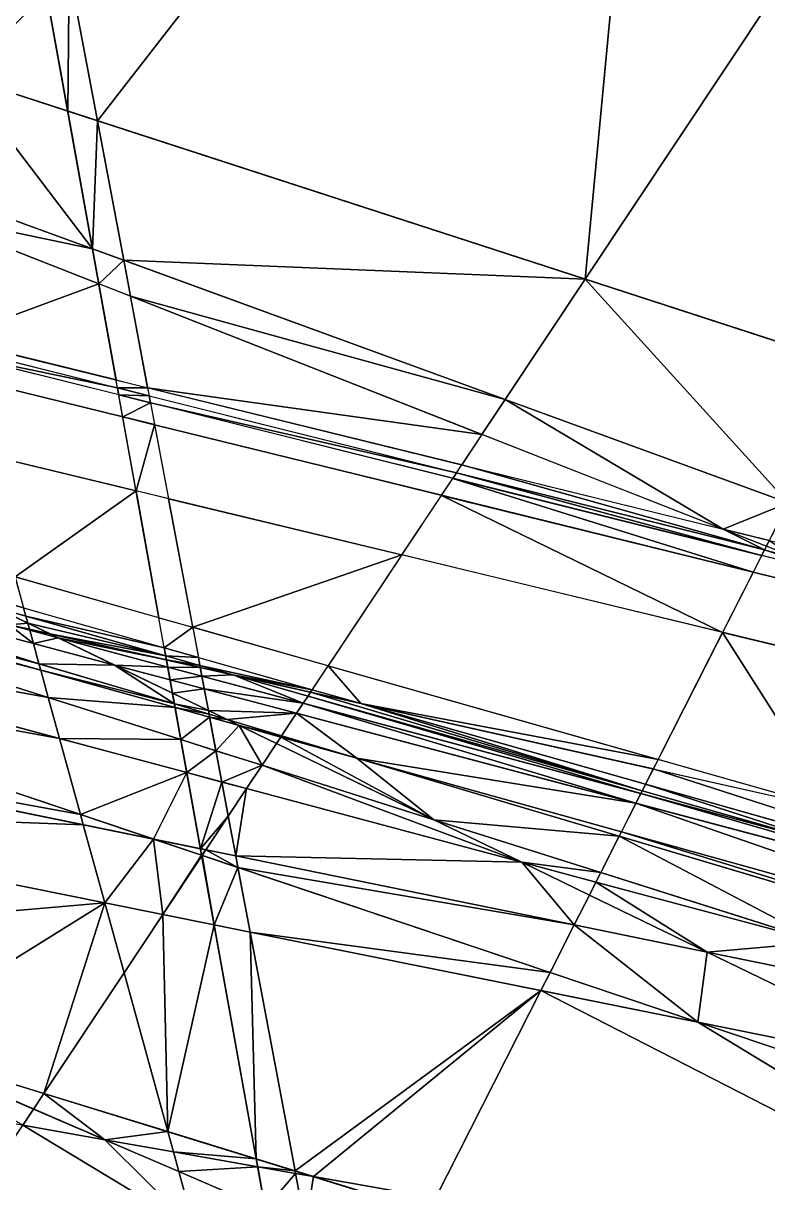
# Model space of a CAD drawing. Header units: metres. Extents: x -225 to 770, y -544 to 564.
# Drawn here: x 217.3 to 259.4, y 294 to 359.7 of the extents above; entities that cross this region are included whole.
import ezdxf

# ---------------------------------------------------------------- set-up
doc = ezdxf.new("R2010")
doc.units = ezdxf.units.M

msp = doc.modelspace()

# ---------------------------------------------------------------- linework, layer by layer
for p, q in [((372.69696, -495.5942, -757.22614), (185.59381, 545.01654, -1118.0442)), ((185.59381, 545.01654, -1118.0442), (388.77362, -535.27014, -747.6679)), ((324.84503, 459.20618, -1146.4285), (-43.431335, -267.1413, -660.34216)), ((-35.793427, -83.73827, -743.004), (324.84503, 459.20618, -1146.4285)), ((32.129852, 419.3811, -991.81995), (760.3008, 133.12076, -1210.292)), ((30.675568, 416.25635, -989.7898), (730.02356, 77.34354, -1172.0273)), ((731.95435, 188.18149, -1220.7225), (38.14865, 413.7586, -992.2217)), ((38.14865, 413.7586, -992.2217), (765.15857, 148.19702, -1219.0732)), ((757.08057, 205.05893, -1239.7969), (18.314148, 389.6963, -972.5342)), ((18.314148, 389.6963, -972.5342), (754.4347, 208.65134, -1240.1035)), ((28.200867, 387.7458, -976.3353), (757.08057, 205.05893, -1239.7969)), ((761.18066, 204.59119, -1241.5203), (29.160217, 385.1684, -975.6745)), ((29.160217, 385.1684, -975.6745), (755.39404, 206.07397, -1239.4426)), ((758.76697, 204.04391, -1240.151), (15.405579, 383.44684, -968.47406)), ((15.405579, 383.44684, -968.47406), (732.4187, 179.90198, -1217.3708)), ((760.3008, 133.12076, -1210.292), (21.19217, 381.9641, -970.55176)), ((21.19217, 381.9641, -970.55176), (730.46954, 171.07516, -1212.6499)), ((765.15857, 148.19702, -1219.0732), (27.705933, 382.0437, -973.6444)), ((27.705933, 382.0437, -973.6444), (738.9325, 179.98157, -1220.4635)), ((730.02356, 77.34354, -1172.0273), (26.97879, 380.48132, -972.6294)), ((26.97879, 380.48132, -972.6294), (736.51886, 179.43427, -1219.0942)), ((732.4187, 179.90198, -1217.3708), (21.424377, 377.82434, -968.87585)), ((21.424377, 377.82434, -968.87585), (733.64087, 187.16644, -1221.0768)), ((19.010742, 377.27704, -967.5066), (731.95435, 188.18149, -1220.7225)), ((738.9325, 179.98157, -1220.4635), (86.268555, 354.79694, -989.39343)), ((86.268555, 354.79694, -989.39343), (758.76697, 204.04391, -1240.151)), ((422.08154, -417.31705, -814.1633), (210.2619, 352.16968, -1046.4789)), ((762.8671, 203.57614, -1241.8745), (68.878204, 345.26355, -977.11786)), ((68.878204, 345.26355, -977.11786), (710.635, 147.01282, -1192.9624)), ((769.61304, 199.51599, -1243.2913), (115.37268, 315.28015, -986.0206)), ((195.22412, 315.22046, -1023.4873), (769.61304, 199.51599, -1243.2913))]:
    msp.add_line(p, q)
for points in [[(253.89514, 395.88745, -1085.8152), (221.49225, 354.14807, -1052.6049), (219.89575, 362.63654, -1055.5151), (219.89586, 362.63663, -1055.515)], [(221.49225, 354.14807, -1052.6049), (253.89514, 395.88745, -1085.8152), (249.10034, 345.17188, -1061.6974), (249.10045, 345.17197, -1061.6973)], [(262.4464, 365.26447, -1076.6268), (249.10034, 345.17188, -1061.6974), (253.89514, 395.88745, -1085.8152), (253.89525, 395.88754, -1085.8151)], [(213.78015, 356.65552, -1050.065), (212.94452, 392.9005, -1065.2998), (218.61176, 361.38074, -1054.3708), (218.61186, 361.38083, -1054.3707)], [(249.10034, 345.17188, -1061.6974), (262.4464, 365.26447, -1076.6268), (264.4898, 340.16827, -1066.7659), (264.4899, 340.16837, -1066.7657)], [(219.89575, 362.63654, -1055.5151), (219.81409, 354.69373, -1052.0521), (218.61176, 361.38074, -1054.3708), (218.61186, 361.38083, -1054.3707)], [(219.81409, 354.69373, -1052.0521), (219.89575, 362.63654, -1055.5151), (221.49225, 354.14807, -1052.6049), (221.49236, 354.14816, -1052.6047)], [(213.78015, 356.65552, -1050.065), (218.61176, 361.38074, -1054.3708), (219.81409, 354.69373, -1052.0521), (219.8142, 354.69382, -1052.052)], [(213.78015, 356.65552, -1050.065), (221.21771, 346.88727, -1049.3455), (210.65381, 350.7461, -1046.0491), (210.65392, 350.7462, -1046.049)], [(221.21771, 346.88727, -1049.3455), (213.78015, 356.65552, -1050.065), (219.81409, 354.69373, -1052.0521), (219.8142, 354.69382, -1052.052)], [(221.21771, 346.88727, -1049.3455), (219.81409, 354.69373, -1052.0521), (221.49225, 354.14807, -1052.6049), (221.49236, 354.14816, -1052.6047)], [(221.49225, 354.14807, -1052.6049), (222.97888, 346.24402, -1049.8949), (221.21771, 346.88727, -1049.3455), (221.21782, 346.88736, -1049.3453)], [(222.97888, 346.24402, -1049.8949), (221.49225, 354.14807, -1052.6049), (249.10034, 345.17188, -1061.6974), (249.10045, 345.17197, -1061.6973)], [(211.13123, 349.01166, -1045.5255), (210.65381, 350.7461, -1046.0491), (221.21771, 346.88727, -1049.3455), (221.21782, 346.88736, -1049.3453)], [(221.21771, 346.88727, -1049.3455), (221.57391, 344.90643, -1048.6586), (211.13123, 349.01166, -1045.5255), (211.13133, 349.01175, -1045.5254)], [(213.12067, 341.78473, -1043.3436), (211.13123, 349.01166, -1045.5255), (221.57391, 344.90643, -1048.6586), (221.57402, 344.90652, -1048.6584)], [(221.57391, 344.90643, -1048.6586), (221.21771, 346.88727, -1049.3455), (222.97888, 346.24402, -1049.8949), (222.97899, 346.2441, -1049.8948)], [(222.97888, 346.24402, -1049.8949), (223.3627, 344.2032, -1049.1953), (221.57391, 344.90643, -1048.6586), (221.57402, 344.90652, -1048.6584)], [(249.10034, 345.17188, -1061.6974), (244.57312, 338.35608, -1056.633), (222.97888, 346.24402, -1049.8949), (222.97899, 346.2441, -1049.8948)], [(223.3627, 344.2032, -1049.1953), (222.97888, 346.24402, -1049.8949), (244.57312, 338.35608, -1056.633), (244.57323, 338.35617, -1056.6329)], [(213.12067, 341.78473, -1043.3436), (221.57391, 344.90643, -1048.6586), (222.55225, 339.46503, -1046.7719), (222.55235, 339.46512, -1046.7717)], [(244.57312, 338.35608, -1056.633), (249.10034, 345.17188, -1061.6974), (260.6023, 332.50092, -1061.6348), (260.6024, 332.501, -1061.6346)], [(264.4898, 340.16827, -1066.7659), (260.6023, 332.50092, -1061.6348), (249.10034, 345.17188, -1061.6974), (249.10045, 345.17197, -1061.6973)], [(244.57312, 338.35608, -1056.633), (243.26099, 336.38068, -1055.1653), (223.3627, 344.2032, -1049.1953), (223.36281, 344.20328, -1049.1952)], [(224.33636, 339.02625, -1047.4204), (223.3627, 344.2032, -1049.1953), (243.26099, 336.38068, -1055.1653), (243.2611, 336.38077, -1055.1652)], [(213.34998, 340.95166, -1043.092), (213.23517, 341.3687, -1043.218), (222.63354, 339.01312, -1046.6151), (222.63365, 339.0132, -1046.615)], [(213.34998, 340.95166, -1043.092), (222.63354, 339.01312, -1046.6151), (222.70535, 338.61346, -1046.4766), (222.70546, 338.61356, -1046.4764)], [(213.71017, 339.643, -1042.697), (213.70602, 339.65808, -1042.7015), (222.92633, 337.38428, -1046.0503), (222.92644, 337.38437, -1046.0502)], [(213.71017, 339.643, -1042.697), (222.92633, 337.38428, -1046.0503), (222.92914, 337.3689, -1046.045), (222.92924, 337.369, -1046.0449)], [(222.55225, 339.46503, -1046.7719), (224.33636, 339.02625, -1047.4204), (222.63354, 339.01312, -1046.6151), (222.63365, 339.0132, -1046.615)], [(224.42322, 338.5645, -1047.2621), (222.63354, 339.01312, -1046.6151), (224.33636, 339.02625, -1047.4204), (224.33647, 339.02634, -1047.4203)], [(222.63354, 339.01312, -1046.6151), (224.42322, 338.5645, -1047.2621), (222.70535, 338.61346, -1046.4766), (222.70546, 338.61356, -1046.4764)], [(224.33636, 339.02625, -1047.4204), (243.26099, 336.38068, -1055.1653), (242.11401, 334.65393, -1053.8823), (242.11412, 334.65402, -1053.8822)], [(224.49829, 338.1654, -1047.1252), (222.70535, 338.61346, -1046.4766), (224.42322, 338.5645, -1047.2621), (224.42332, 338.5646, -1047.262)], [(222.70535, 338.61346, -1046.4766), (224.49829, 338.1654, -1047.1252), (222.92633, 337.38428, -1046.0503), (222.92644, 337.38437, -1046.0502)], [(241.81598, 334.2052, -1053.5488), (224.49829, 338.1654, -1047.1252), (224.42322, 338.5645, -1047.2621), (224.42332, 338.5646, -1047.262)], [(243.26099, 336.38068, -1055.1653), (244.57312, 338.35608, -1056.633), (256.91046, 331.01477, -1059.2605), (256.91055, 331.01486, -1059.2604)], [(260.6023, 332.50092, -1061.6348), (256.91046, 331.01477, -1059.2605), (244.57312, 338.35608, -1056.633), (244.57323, 338.35617, -1056.6329)], [(224.72876, 336.93988, -1046.7051), (222.92633, 337.38428, -1046.0503), (224.49829, 338.1654, -1047.1252), (224.4984, 338.1655, -1047.1251)], [(241.81598, 334.2052, -1053.5488), (241.60638, 333.8896, -1053.3143), (224.49829, 338.1654, -1047.1252), (224.4984, 338.1655, -1047.1251)], [(222.92633, 337.38428, -1046.0503), (224.72876, 336.93988, -1046.7051), (222.92914, 337.3689, -1046.045), (222.92924, 337.369, -1046.0449)], [(224.73172, 336.9242, -1046.6997), (222.92914, 337.3689, -1046.045), (224.72876, 336.93988, -1046.7051), (224.72887, 336.93997, -1046.705)], [(222.92914, 337.3689, -1046.045), (224.73172, 336.9242, -1046.6997), (223.68204, 333.18134, -1044.593), (223.68214, 333.18143, -1044.5929)], [(225.51904, 332.73804, -1045.2644), (223.68204, 333.18134, -1044.593), (224.73172, 336.9242, -1046.6997), (224.73183, 336.9243, -1046.6996)], [(240.97174, 332.9342, -1052.6045), (224.73172, 336.9242, -1046.6997), (224.72876, 336.93988, -1046.7051), (224.72887, 336.93997, -1046.705)], [(240.97174, 332.9342, -1052.6045), (240.96252, 332.92035, -1052.5942), (224.73172, 336.9242, -1046.6997), (224.73183, 336.9243, -1046.6996)], [(223.68204, 333.18134, -1044.593), (216.82898, 328.31317, -1039.2764), (214.90588, 335.29938, -1041.3856), (214.90599, 335.29947, -1041.3855)], [(241.81598, 334.2052, -1053.5488), (242.11401, 334.65393, -1053.8823), (259.2508, 329.83533, -1059.8508), (259.2509, 329.83542, -1059.8507)], [(259.2508, 329.83533, -1059.8508), (242.11401, 334.65393, -1053.8823), (256.91046, 331.01477, -1059.2605), (256.91055, 331.01486, -1059.2604)], [(240.97174, 332.9342, -1052.6045), (241.60638, 333.8896, -1053.3143), (258.61584, 328.583, -1059.0128), (258.61594, 328.5831, -1059.0127)], [(241.81598, 334.2052, -1053.5488), (259.09082, 329.51978, -1059.6396), (241.60638, 333.8896, -1053.3143), (241.60649, 333.88968, -1053.3142)], [(258.61584, 328.583, -1059.0128), (241.60638, 333.8896, -1053.3143), (259.09082, 329.51978, -1059.6396), (259.0909, 329.51987, -1059.6395)], [(241.81598, 334.2052, -1053.5488), (259.2508, 329.83533, -1059.8508), (259.09082, 329.51978, -1059.6396), (259.0909, 329.51987, -1059.6395)], [(216.82898, 328.31317, -1039.2764), (223.68204, 333.18134, -1044.593), (224.97339, 325.99927, -1042.1028), (224.9735, 325.99936, -1042.1027)], [(226.88882, 325.45508, -1042.7675), (225.51904, 332.73804, -1045.2644), (238.72455, 329.55103, -1050.0906), (238.72466, 329.55112, -1050.0905)], [(256.88446, 325.16827, -1056.7275), (238.72455, 329.55103, -1050.0906), (240.96252, 332.92035, -1052.5942), (240.96263, 332.92044, -1052.5941)], [(240.97174, 332.9342, -1052.6045), (258.60797, 328.5675, -1059.0024), (240.96252, 332.92035, -1052.5942), (240.96263, 332.92044, -1052.5941)], [(256.88446, 325.16827, -1056.7275), (240.96252, 332.92035, -1052.5942), (258.60797, 328.5675, -1059.0024), (258.60806, 328.5676, -1059.0023)], [(240.97174, 332.9342, -1052.6045), (258.61584, 328.583, -1059.0128), (258.60797, 328.5675, -1059.0024), (258.60806, 328.5676, -1059.0023)], [(256.91046, 331.01477, -1059.2605), (260.6023, 332.50092, -1061.6348), (259.523, 330.37225, -1060.2102), (259.5231, 330.37234, -1060.2101)], [(199.29254, 329.4605, -1031.5372), (218.18341, 323.39282, -1037.7909), (193.12988, 330.84198, -1029.2394), (193.12999, 330.84207, -1029.2393)], [(193.23212, 329.99756, -1028.9233), (193.12988, 330.84198, -1029.2394), (218.18341, 323.39282, -1037.7909), (218.18352, 323.3929, -1037.7908)], [(259.2508, 329.83533, -1059.8508), (256.91046, 331.01477, -1059.2605), (259.36047, 330.05164, -1059.9956), (259.36057, 330.05173, -1059.9955)], [(218.2851, 323.02338, -1037.6793), (193.2893, 329.53705, -1028.7516), (193.23212, 329.99756, -1028.9233), (193.23222, 329.99765, -1028.9232)], [(193.23212, 329.99756, -1028.9233), (218.18341, 323.39282, -1037.7909), (218.2851, 323.02338, -1037.6793), (218.2852, 323.02347, -1037.6792)], [(263.5453, 328.4065, -1061.2512), (259.09082, 329.51978, -1059.6396), (259.2508, 329.83533, -1059.8508), (259.2509, 329.83542, -1059.8507)], [(263.5453, 328.4065, -1061.2512), (259.2508, 329.83533, -1059.8508), (261.07178, 329.3789, -1060.509), (261.07187, 329.379, -1060.5089)], [(259.523, 330.37225, -1060.2102), (261.07178, 329.3789, -1060.509), (259.36047, 330.05164, -1059.9956), (259.36057, 330.05173, -1059.9955)], [(218.71112, 321.47583, -1037.2122), (193.72708, 326.01422, -1027.4382), (193.2893, 329.53705, -1028.7516), (193.28941, 329.53714, -1028.7515)], [(193.2893, 329.53705, -1028.7516), (218.2851, 323.02338, -1037.6793), (218.71112, 321.47583, -1037.2122), (218.71123, 321.47592, -1037.212)], [(217.8695, 324.53333, -1038.1353), (199.29254, 329.4605, -1031.5372), (216.50323, 325.60242, -1037.9547), (216.50334, 325.6025, -1037.9546)], [(199.29254, 329.4605, -1031.5372), (217.8695, 324.53333, -1038.1353), (218.18341, 323.39282, -1037.7909), (218.18352, 323.3929, -1037.7908)], [(226.88882, 325.45508, -1042.7675), (238.72455, 329.55103, -1050.0906), (234.55692, 323.2766, -1045.4286), (234.55702, 323.2767, -1045.4285)], [(270.763, 325.56903, -1063.4167), (258.60797, 328.5675, -1059.0024), (258.61584, 328.583, -1059.0128), (258.61594, 328.5831, -1059.0127)], [(270.763, 325.56903, -1063.4167), (258.61584, 328.583, -1059.0128), (270.63745, 325.6184, -1063.379), (270.63754, 325.6185, -1063.3789)], [(213.63174, 327.5935, -1037.4648), (216.82898, 328.31317, -1039.2764), (217.31433, 326.5501, -1038.7441), (217.31444, 326.5502, -1038.744)], [(217.44, 326.09357, -1038.6062), (217.54974, 325.69482, -1038.4858), (215.7185, 326.5822, -1038.0087), (215.71861, 326.5823, -1038.0085)], [(216.50323, 325.60242, -1037.9547), (215.7185, 326.5822, -1038.0087), (217.54974, 325.69482, -1038.4858), (217.54985, 325.69492, -1038.4857)], [(225.28021, 324.29297, -1041.5111), (217.44, 326.09357, -1038.6062), (217.31433, 326.5501, -1038.7441), (217.31444, 326.5502, -1038.744)], [(219.3511, 319.15094, -1036.5103), (194.00452, 323.7815, -1026.6058), (193.72708, 326.01422, -1027.4382), (193.72719, 326.0143, -1027.4381)], [(218.71112, 321.47583, -1037.2122), (219.3511, 319.15094, -1036.5103), (193.72708, 326.01422, -1027.4382), (193.72719, 326.0143, -1027.4381)], [(225.28021, 324.29297, -1041.5111), (225.36072, 323.84503, -1041.3558), (217.44, 326.09357, -1038.6062), (217.44011, 326.09366, -1038.6061)], [(217.54974, 325.69482, -1038.4858), (217.44, 326.09357, -1038.6062), (225.36072, 323.84503, -1041.3558), (225.36082, 323.84512, -1041.3557)], [(226.88882, 325.45508, -1042.7675), (225.28021, 324.29297, -1041.5111), (224.97339, 325.99927, -1042.1028), (224.9735, 325.99936, -1042.1027)], [(217.54974, 325.69482, -1038.4858), (217.64569, 325.3463, -1038.3806), (216.50323, 325.60242, -1037.9547), (216.50334, 325.6025, -1037.9546)], [(216.50323, 325.60242, -1037.9547), (217.66046, 325.2926, -1038.3645), (217.8695, 324.53333, -1038.1353), (217.86961, 324.53342, -1038.1351)], [(217.66046, 325.2926, -1038.3645), (216.50323, 325.60242, -1037.9547), (217.64569, 325.3463, -1038.3806), (217.6458, 325.3464, -1038.3805)], [(225.36072, 323.84503, -1041.3558), (218.80527, 325.08636, -1038.813), (217.54974, 325.69482, -1038.4858), (217.54985, 325.69492, -1038.4857)], [(217.64569, 325.3463, -1038.3806), (217.54974, 325.69482, -1038.4858), (218.80527, 325.08636, -1038.813), (218.80537, 325.08646, -1038.8129)], [(218.80527, 325.08636, -1038.813), (217.66046, 325.2926, -1038.3645), (217.64569, 325.3463, -1038.3806), (217.6458, 325.3464, -1038.3805)], [(219.26724, 324.86255, -1038.9335), (217.8695, 324.53333, -1038.1353), (217.66046, 325.2926, -1038.3645), (217.66057, 325.2927, -1038.3644)], [(217.66046, 325.2926, -1038.3645), (218.80527, 325.08636, -1038.813), (219.26724, 324.86255, -1038.9335), (219.26735, 324.86264, -1038.9333)], [(226.88882, 325.45508, -1042.7675), (227.21027, 323.7461, -1042.1815), (225.28021, 324.29297, -1041.5111), (225.28032, 324.29306, -1041.511)], [(263.27515, 315.1176, -1055.3948), (253.23483, 317.9701, -1051.9104), (256.88446, 325.16827, -1056.7275), (256.88455, 325.16837, -1056.7274)], [(263.27515, 315.1176, -1055.3948), (256.88446, 325.16827, -1056.7275), (274.85406, 320.83154, -1063.2949), (274.85416, 320.83163, -1063.2948)], [(217.8695, 324.53333, -1038.1353), (219.26724, 324.86255, -1038.9335), (222.4577, 323.31635, -1039.7648), (222.45781, 323.31644, -1039.7646)], [(222.4577, 323.31635, -1039.7648), (218.18341, 323.39282, -1037.7909), (217.8695, 324.53333, -1038.1353), (217.86961, 324.53342, -1038.1351)], [(225.4035, 323.60724, -1041.2734), (219.26724, 324.86255, -1038.9335), (218.80527, 325.08636, -1038.813), (218.80537, 325.08646, -1038.8129)], [(218.80527, 325.08636, -1038.813), (225.36072, 323.84503, -1041.3558), (225.4035, 323.60724, -1041.2734), (225.40361, 323.60733, -1041.2733)], [(225.47668, 323.20026, -1041.1322), (222.4577, 323.31635, -1039.7648), (219.26724, 324.86255, -1038.9335), (219.26735, 324.86264, -1038.9333)], [(219.26724, 324.86255, -1038.9335), (225.4035, 323.60724, -1041.2734), (225.47668, 323.20026, -1041.1322), (225.47679, 323.20035, -1041.1321)], [(225.36072, 323.84503, -1041.3558), (225.28021, 324.29297, -1041.5111), (227.21027, 323.7461, -1042.1815), (227.21037, 323.7462, -1042.1814)], [(227.29492, 323.29596, -1042.0272), (225.4035, 323.60724, -1041.2734), (225.36072, 323.84503, -1041.3558), (225.36082, 323.84512, -1041.3557)], [(225.36072, 323.84503, -1041.3558), (227.21027, 323.7461, -1042.1815), (227.29492, 323.29596, -1042.0272), (227.29503, 323.29605, -1042.0271)], [(194.00452, 323.7815, -1026.6058), (219.3511, 319.15094, -1036.5103), (220.53525, 314.84918, -1035.2114), (220.53535, 314.84927, -1035.2113)], [(194.00452, 323.7815, -1026.6058), (220.53525, 314.84918, -1035.2114), (194.5227, 319.61145, -1025.0513), (194.52281, 319.61154, -1025.0511)], [(225.85199, 321.11273, -1040.4084), (218.2851, 323.02338, -1037.6793), (218.18341, 323.39282, -1037.7909), (218.18352, 323.3929, -1037.7908)], [(218.18341, 323.39282, -1037.7909), (222.4577, 323.31635, -1039.7648), (225.85199, 321.11273, -1040.4084), (225.8521, 321.11282, -1040.4083)], [(225.74194, 321.7248, -1040.6206), (225.85199, 321.11273, -1040.4084), (222.4577, 323.31635, -1039.7648), (222.45781, 323.31644, -1039.7646)], [(225.60596, 322.48138, -1040.8829), (225.74194, 321.7248, -1040.6206), (222.4577, 323.31635, -1039.7648), (222.45781, 323.31644, -1039.7646)], [(222.4577, 323.31635, -1039.7648), (225.47668, 323.20026, -1041.1322), (225.60596, 322.48138, -1040.8829), (225.60606, 322.48148, -1040.8828)], [(227.31708, 323.17834, -1041.9869), (225.47668, 323.20026, -1041.1322), (225.4035, 323.60724, -1041.2734), (225.40361, 323.60733, -1041.2733)], [(225.4035, 323.60724, -1041.2734), (227.29492, 323.29596, -1042.0272), (227.31708, 323.17834, -1041.9869), (227.31718, 323.17844, -1041.9868)], [(227.41028, 322.68262, -1041.8169), (225.60596, 322.48138, -1040.8829), (225.47668, 323.20026, -1041.1322), (225.47679, 323.20035, -1041.1321)], [(225.47668, 323.20026, -1041.1322), (227.31708, 323.17834, -1041.9869), (227.41028, 322.68262, -1041.8169), (227.41039, 322.6827, -1041.8168)], [(233.6557, 321.9198, -1044.4204), (227.29492, 323.29596, -1042.0272), (227.21027, 323.7461, -1042.1815), (227.21037, 323.7462, -1042.1814)], [(229.18237, 322.76013, -1042.6824), (227.31708, 323.17834, -1041.9869), (227.29492, 323.29596, -1042.0272), (227.29503, 323.29605, -1042.0271)], [(227.29492, 323.29596, -1042.0272), (233.6557, 321.9198, -1044.4204), (229.18237, 322.76013, -1042.6824), (229.18248, 322.76022, -1042.6823)], [(227.31708, 323.17834, -1041.9869), (229.18237, 322.76013, -1042.6824), (227.41028, 322.68262, -1041.8169), (227.41039, 322.6827, -1041.8168)], [(236.3999, 321.1422, -1045.3737), (233.6557, 321.9198, -1044.4204), (234.55692, 323.2766, -1045.4286), (234.55702, 323.2767, -1045.4285)], [(236.3999, 321.1422, -1045.3737), (234.55692, 323.2766, -1045.4286), (253.23483, 317.9701, -1051.9104), (253.23494, 317.97018, -1051.9103)], [(225.889, 320.90668, -1040.3369), (218.71112, 321.47583, -1037.2122), (218.2851, 323.02338, -1037.6793), (218.2852, 323.02347, -1037.6792)], [(225.85199, 321.11273, -1040.4084), (225.889, 320.90668, -1040.3369), (218.2851, 323.02338, -1037.6793), (218.2852, 323.02347, -1037.6792)], [(225.60596, 322.48138, -1040.8829), (227.41028, 322.68262, -1041.8169), (227.54486, 321.9671, -1041.5717), (227.54497, 321.9672, -1041.5715)], [(233.14304, 321.148, -1043.8469), (227.41028, 322.68262, -1041.8169), (229.18237, 322.76013, -1042.6824), (229.18248, 322.76022, -1042.6823)], [(227.41028, 322.68262, -1041.8169), (233.14304, 321.148, -1043.8469), (227.54486, 321.9671, -1041.5717), (227.54497, 321.9672, -1041.5715)], [(233.56177, 321.77844, -1044.3154), (233.41565, 321.5584, -1044.1519), (229.18237, 322.76013, -1042.6824), (229.18248, 322.76022, -1042.6823)], [(233.14304, 321.148, -1043.8469), (229.18237, 322.76013, -1042.6824), (233.41565, 321.5584, -1044.1519), (233.41576, 321.5585, -1044.1517)], [(233.56177, 321.77844, -1044.3154), (229.18237, 322.76013, -1042.6824), (233.6557, 321.9198, -1044.4204), (233.6558, 321.9199, -1044.4203)], [(225.60596, 322.48138, -1040.8829), (227.54486, 321.9671, -1041.5717), (225.74194, 321.7248, -1040.6206), (225.74205, 321.72488, -1040.6205)], [(227.54486, 321.9671, -1041.5717), (227.77579, 320.73914, -1041.1506), (225.74194, 321.7248, -1040.6206), (225.74205, 321.72488, -1040.6205)], [(232.76709, 320.58197, -1043.4264), (227.54486, 321.9671, -1041.5717), (233.14304, 321.148, -1043.8469), (233.14314, 321.1481, -1043.8468)], [(227.54486, 321.9671, -1041.5717), (232.76709, 320.58197, -1043.4264), (227.77579, 320.73914, -1041.1506), (227.7759, 320.73923, -1041.1505)], [(236.3999, 321.1422, -1045.3737), (233.56177, 321.77844, -1044.3154), (233.6557, 321.9198, -1044.4204), (233.6558, 321.9199, -1044.4203)], [(225.889, 320.90668, -1040.3369), (226.21454, 319.0965, -1039.7092), (218.71112, 321.47583, -1037.2122), (218.71123, 321.47592, -1037.212)], [(219.3511, 319.15094, -1036.5103), (218.71112, 321.47583, -1037.2122), (226.21454, 319.0965, -1039.7092), (226.21465, 319.0966, -1039.7091)], [(225.85199, 321.11273, -1040.4084), (225.74194, 321.7248, -1040.6206), (227.77579, 320.73914, -1041.1506), (227.7759, 320.73923, -1041.1505)], [(252.25238, 316.03253, -1050.6138), (233.14304, 321.148, -1043.8469), (233.41565, 321.5584, -1044.1519), (233.41576, 321.5585, -1044.1517)], [(233.41565, 321.5584, -1044.1519), (233.56177, 321.77844, -1044.3154), (252.33151, 316.1886, -1050.7181), (252.33162, 316.1887, -1050.718)], [(252.25238, 316.03253, -1050.6138), (233.41565, 321.5584, -1044.1519), (252.33151, 316.1886, -1050.7181), (252.33162, 316.1887, -1050.718)], [(236.3999, 321.1422, -1045.3737), (252.33151, 316.1886, -1050.7181), (233.56177, 321.77844, -1044.3154), (233.56187, 321.77853, -1044.3153)], [(225.85199, 321.11273, -1040.4084), (227.77579, 320.73914, -1041.1506), (227.8153, 320.52893, -1041.0785), (227.81541, 320.52902, -1041.0784)], [(225.85199, 321.11273, -1040.4084), (227.8153, 320.52893, -1041.0785), (225.889, 320.90668, -1040.3369), (225.88911, 320.90677, -1040.3368)], [(227.8153, 320.52893, -1041.0785), (227.8468, 320.3617, -1041.0212), (225.889, 320.90668, -1040.3369), (225.88911, 320.90677, -1040.3368)], [(226.21454, 319.0965, -1039.7092), (225.889, 320.90668, -1040.3369), (227.8468, 320.3617, -1041.0212), (227.84691, 320.3618, -1041.0211)], [(228.83517, 320.22577, -1041.4266), (227.77579, 320.73914, -1041.1506), (232.76709, 320.58197, -1043.4264), (232.7672, 320.58206, -1043.4263)], [(227.77579, 320.73914, -1041.1506), (228.83517, 320.22577, -1041.4266), (227.8153, 320.52893, -1041.0785), (227.81541, 320.52902, -1041.0784)], [(232.76709, 320.58197, -1043.4264), (231.92099, 319.30823, -1042.48), (228.83517, 320.22577, -1041.4266), (228.83528, 320.22586, -1041.4265)], [(231.92099, 319.30823, -1042.48), (232.76709, 320.58197, -1043.4264), (236.17776, 318.04248, -1043.9329), (236.17787, 318.04257, -1043.9327)], [(233.14304, 321.148, -1043.8469), (251.97589, 315.48712, -1050.2488), (232.76709, 320.58197, -1043.4264), (232.7672, 320.58206, -1043.4263)], [(251.97589, 315.48712, -1050.2488), (236.17776, 318.04248, -1043.9329), (232.76709, 320.58197, -1043.4264), (232.7672, 320.58206, -1043.4263)], [(252.25238, 316.03253, -1050.6138), (251.97589, 315.48712, -1050.2488), (233.14304, 321.148, -1043.8469), (233.14314, 321.1481, -1043.8468)], [(252.96085, 317.4298, -1051.5488), (252.5263, 316.57275, -1050.9752), (236.3999, 321.1422, -1045.3737), (236.40001, 321.1423, -1045.3735)], [(252.33151, 316.1886, -1050.7181), (236.3999, 321.1422, -1045.3737), (252.5263, 316.57275, -1050.9752), (252.52641, 316.57285, -1050.9751)], [(236.3999, 321.1422, -1045.3737), (253.23483, 317.9701, -1051.9104), (252.96085, 317.4298, -1051.5488), (252.96095, 317.4299, -1051.5487)], [(227.8468, 320.3617, -1041.0212), (228.20337, 318.46582, -1040.3712), (226.21454, 319.0965, -1039.7092), (226.21465, 319.0966, -1039.7091)], [(227.8468, 320.3617, -1041.0212), (227.8153, 320.52893, -1041.0785), (228.83517, 320.22577, -1041.4266), (228.83528, 320.22586, -1041.4265)], [(228.83517, 320.22577, -1041.4266), (229.51001, 319.89868, -1041.6025), (227.8468, 320.3617, -1041.0212), (227.84691, 320.3618, -1041.0211)], [(228.20337, 318.46582, -1040.3712), (227.8468, 320.3617, -1041.0212), (229.51001, 319.89868, -1041.6025), (229.51012, 319.89877, -1041.6024)], [(229.51001, 319.89868, -1041.6025), (230.81201, 317.6386, -1041.2394), (228.20337, 318.46582, -1040.3712), (228.20348, 318.4659, -1040.3711)], [(229.51001, 319.89868, -1041.6025), (228.83517, 320.22577, -1041.4266), (231.92099, 319.30823, -1042.48), (231.9211, 319.30832, -1042.4799)], [(231.87576, 319.2401, -1042.4293), (231.63062, 318.87103, -1042.155), (229.51001, 319.89868, -1041.6025), (229.51012, 319.89877, -1041.6024)], [(230.81201, 317.6386, -1041.2394), (229.51001, 319.89868, -1041.6025), (231.63062, 318.87103, -1042.155), (231.63072, 318.87112, -1042.1549)], [(231.87576, 319.2401, -1042.4293), (229.51001, 319.89868, -1041.6025), (231.92099, 319.30823, -1042.48), (231.9211, 319.30832, -1042.4799)], [(220.69525, 314.268, -1035.036), (194.5227, 319.61145, -1025.0513), (220.53525, 314.84918, -1035.2114), (220.53535, 314.84927, -1035.2113)], [(194.5227, 319.61145, -1025.0513), (220.69525, 314.268, -1035.036), (195.22412, 315.22046, -1023.4873), (195.22423, 315.22055, -1023.4872)], [(231.63062, 318.87103, -1042.155), (231.87576, 319.2401, -1042.4293), (240.5373, 314.55475, -1044.476), (240.5374, 314.55484, -1044.4758)], [(231.87576, 319.2401, -1042.4293), (231.92099, 319.30823, -1042.48), (236.17776, 318.04248, -1043.9329), (236.17787, 318.04257, -1043.9327)], [(236.17776, 318.04248, -1043.9329), (240.5373, 314.55475, -1044.476), (231.87576, 319.2401, -1042.4293), (231.87587, 319.2402, -1042.4292)], [(226.55151, 317.2223, -1039.0594), (220.53525, 314.84918, -1035.2114), (219.3511, 319.15094, -1036.5103), (219.35121, 319.15103, -1036.5101)], [(226.21454, 319.0965, -1039.7092), (226.55151, 317.2223, -1039.0594), (219.3511, 319.15094, -1036.5103), (219.35121, 319.15103, -1036.5101)], [(226.55151, 317.2223, -1039.0594), (226.21454, 319.0965, -1039.7092), (228.20337, 318.46582, -1040.3712), (228.20348, 318.4659, -1040.3711)], [(240.5373, 314.55475, -1044.476), (230.81201, 317.6386, -1041.2394), (231.63062, 318.87103, -1042.155), (231.63072, 318.87112, -1042.1549)], [(228.20337, 318.46582, -1040.3712), (228.53723, 316.69037, -1039.7625), (226.55151, 317.2223, -1039.0594), (226.55162, 317.22238, -1039.0593)], [(228.53723, 316.69037, -1039.7625), (228.20337, 318.46582, -1040.3712), (230.81201, 317.6386, -1041.2394), (230.81212, 317.6387, -1041.2393)], [(251.15729, 313.87262, -1049.1682), (251.03223, 313.62592, -1049.0032), (236.17776, 318.04248, -1043.9329), (236.17787, 318.04257, -1043.9327)], [(240.5373, 314.55475, -1044.476), (236.17776, 318.04248, -1043.9329), (251.03223, 313.62592, -1049.0032), (251.03233, 313.626, -1049.003)], [(236.17776, 318.04248, -1043.9329), (251.97589, 315.48712, -1050.2488), (251.15729, 313.87262, -1049.1682), (251.1574, 313.8727, -1049.1681)], [(230.81201, 317.6386, -1041.2394), (229.93372, 316.31635, -1040.2568), (228.53723, 316.69037, -1039.7625), (228.53734, 316.69046, -1039.7623)], [(229.93372, 316.31635, -1040.2568), (230.81201, 317.6386, -1041.2394), (245.51294, 312.1435, -1045.7726), (245.51305, 312.1436, -1045.7725)], [(240.5373, 314.55475, -1044.476), (245.51294, 312.1435, -1045.7726), (230.81201, 317.6386, -1041.2394), (230.81212, 317.6387, -1041.2393)], [(252.5263, 316.57275, -1050.9752), (252.96085, 317.4298, -1051.5488), (278.0639, 309.3368, -1059.846), (278.064, 309.33688, -1059.8458)], [(263.27515, 315.1176, -1055.3948), (278.0639, 309.3368, -1059.846), (252.96085, 317.4298, -1051.5488), (252.96095, 317.4299, -1051.5487)], [(220.53525, 314.84918, -1035.2114), (226.55151, 317.2223, -1039.0594), (224.67444, 313.45563, -1036.5541), (224.67455, 313.45572, -1036.554)], [(227.32611, 312.91425, -1037.5657), (224.67444, 313.45563, -1036.5541), (226.55151, 317.2223, -1039.0594), (226.55162, 317.22238, -1039.0593)], [(227.32611, 312.91425, -1037.5657), (226.55151, 317.2223, -1039.0594), (228.53723, 316.69037, -1039.7625), (228.53734, 316.69046, -1039.7623)], [(228.53723, 316.69037, -1039.7625), (228.90027, 314.76044, -1039.1008), (227.32611, 312.91425, -1037.5657), (227.32622, 312.91434, -1037.5656)], [(228.90027, 314.76044, -1039.1008), (228.53723, 316.69037, -1039.7625), (229.93372, 316.31635, -1040.2568), (229.93382, 316.31644, -1040.2567)], [(229.32422, 312.5063, -1038.328), (228.90027, 314.76044, -1039.1008), (229.93372, 316.31635, -1040.2568), (229.93382, 316.31644, -1040.2567)], [(229.32422, 312.5063, -1038.328), (229.93372, 316.31635, -1040.2568), (245.51294, 312.1435, -1045.7726), (245.51305, 312.1436, -1045.7725)], [(278.29578, 308.5063, -1059.5968), (251.97589, 315.48712, -1050.2488), (252.25238, 316.03253, -1050.6138), (252.25249, 316.03262, -1050.6136)], [(252.25238, 316.03253, -1050.6138), (252.33151, 316.1886, -1050.7181), (263.2873, 313.0785, -1054.5212), (263.28738, 313.07858, -1054.5211)], [(278.29578, 308.5063, -1059.5968), (252.25238, 316.03253, -1050.6138), (263.2873, 313.0785, -1054.5212), (263.28738, 313.07858, -1054.5211)], [(252.5263, 316.57275, -1050.9752), (263.2873, 313.0785, -1054.5212), (252.33151, 316.1886, -1050.7181), (252.33162, 316.1887, -1050.718)], [(252.5263, 316.57275, -1050.9752), (278.0639, 309.3368, -1059.846), (263.2873, 313.0785, -1054.5212), (263.28738, 313.07858, -1054.5211)], [(278.95837, 306.13354, -1058.8849), (251.15729, 313.87262, -1049.1682), (251.97589, 315.48712, -1050.2488), (251.976, 315.4872, -1050.2487)], [(278.29578, 308.5063, -1059.5968), (278.95837, 306.13354, -1058.8849), (251.97589, 315.48712, -1050.2488), (251.976, 315.4872, -1050.2487)], [(221.91302, 309.84424, -1033.7004), (195.22412, 315.22046, -1023.4873), (220.69525, 314.268, -1035.036), (220.69536, 314.2681, -1035.0359)], [(195.22412, 315.22046, -1023.4873), (221.91302, 309.84424, -1033.7004), (196.01581, 307.5962, -1020.5718), (196.01591, 307.59628, -1020.57166)], [(224.67444, 313.45563, -1036.5541), (220.69525, 314.268, -1035.036), (220.53525, 314.84918, -1035.2114), (220.53535, 314.84927, -1035.2113)], [(227.63239, 312.85168, -1037.6825), (227.32611, 312.91425, -1037.5657), (228.90027, 314.76044, -1039.1008), (228.90038, 314.76053, -1039.1007)], [(229.32422, 312.5063, -1038.328), (227.63239, 312.85168, -1037.6825), (228.90027, 314.76044, -1039.1008), (228.90038, 314.76053, -1039.1007)], [(224.67444, 313.45563, -1036.5541), (221.91302, 309.84424, -1033.7004), (220.69525, 314.268, -1035.036), (220.69536, 314.2681, -1035.0359)], [(251.03223, 313.62592, -1049.0032), (249.98428, 311.55908, -1047.62), (240.5373, 314.55475, -1044.476), (240.5374, 314.55484, -1044.4758)], [(245.51294, 312.1435, -1045.7726), (240.5373, 314.55475, -1044.476), (249.98428, 311.55908, -1047.62), (249.98439, 311.55917, -1047.6199)], [(221.91302, 309.84424, -1033.7004), (224.67444, 313.45563, -1036.5541), (225.19556, 309.18298, -1034.9565), (225.19566, 309.18307, -1034.9564)], [(227.39334, 312.54022, -1037.436), (225.19556, 309.18298, -1034.9565), (224.67444, 313.45563, -1036.5541), (224.67455, 313.45572, -1036.554)], [(224.67444, 313.45563, -1036.5541), (227.32611, 312.91425, -1037.5657), (227.39334, 312.54022, -1037.436), (227.39345, 312.5403, -1037.4359)], [(249.98428, 311.55908, -1047.62), (251.03223, 313.62592, -1049.0032), (262.4358, 307.61075, -1051.764), (262.43588, 307.61084, -1051.7639)], [(251.03223, 313.62592, -1049.0032), (251.15729, 313.87262, -1049.1682), (279.20532, 305.2492, -1058.6195), (279.2054, 305.2493, -1058.6194)], [(279.20532, 305.2492, -1058.6195), (262.4358, 307.61075, -1051.764), (251.03223, 313.62592, -1049.0032), (251.03233, 313.626, -1049.003)], [(278.95837, 306.13354, -1058.8849), (279.20532, 305.2492, -1058.6195), (251.15729, 313.87262, -1049.1682), (251.1574, 313.8727, -1049.1681)], [(227.63239, 312.85168, -1037.6825), (227.39334, 312.54022, -1037.436), (227.32611, 312.91425, -1037.5657), (227.32622, 312.91434, -1037.5656)], [(227.39334, 312.54022, -1037.436), (227.63239, 312.85168, -1037.6825), (227.41962, 312.53137, -1037.4445), (227.41972, 312.53146, -1037.4443)], [(229.44794, 311.84845, -1038.1024), (227.41962, 312.53137, -1037.4445), (227.63239, 312.85168, -1037.6825), (227.63249, 312.85178, -1037.6824)], [(229.32422, 312.5063, -1038.328), (229.44794, 311.84845, -1038.1024), (227.63239, 312.85168, -1037.6825), (227.63249, 312.85178, -1037.6824)], [(225.19556, 309.18298, -1034.9565), (227.39334, 312.54022, -1037.436), (227.4002, 312.50208, -1037.4227), (227.40031, 312.50217, -1037.4226)], [(228.10223, 308.59747, -1036.0688), (225.19556, 309.18298, -1034.9565), (227.4002, 312.50208, -1037.4227), (227.40031, 312.50217, -1037.4226)], [(227.41962, 312.53137, -1037.4445), (227.4002, 312.50208, -1037.4227), (227.39334, 312.54022, -1037.436), (227.39345, 312.5403, -1037.4359)], [(227.4002, 312.50208, -1037.4227), (227.41962, 312.53137, -1037.4445), (228.10223, 308.59747, -1036.0688), (228.10234, 308.59756, -1036.0687)], [(227.41962, 312.53137, -1037.4445), (229.44794, 311.84845, -1038.1024), (228.10223, 308.59747, -1036.0688), (228.10234, 308.59756, -1036.0687)], [(245.51294, 312.1435, -1045.7726), (248.48145, 308.5951, -1045.6365), (229.32422, 312.5063, -1038.328), (229.32433, 312.50638, -1038.3279)], [(229.44794, 311.84845, -1038.1024), (229.32422, 312.5063, -1038.328), (248.48145, 308.5951, -1045.6365), (248.48155, 308.59518, -1045.6364)], [(249.71051, 311.01917, -1047.2587), (249.34018, 310.28876, -1046.7699), (245.51294, 312.1435, -1045.7726), (245.51305, 312.1436, -1045.7725)], [(249.98428, 311.55908, -1047.62), (249.71051, 311.01917, -1047.2587), (245.51294, 312.1435, -1045.7726), (245.51305, 312.1436, -1045.7725)], [(248.48145, 308.5951, -1045.6365), (245.51294, 312.1435, -1045.7726), (249.34018, 310.28876, -1046.7699), (249.34029, 310.28885, -1046.7698)], [(230.13647, 308.18774, -1036.8474), (228.10223, 308.59747, -1036.0688), (229.44794, 311.84845, -1038.1024), (229.44804, 311.84854, -1038.1023)], [(248.48145, 308.5951, -1045.6365), (247.11508, 305.9003, -1043.833), (229.44794, 311.84845, -1038.1024), (229.44804, 311.84854, -1038.1023)], [(230.13647, 308.18774, -1036.8474), (229.44794, 311.84845, -1038.1024), (247.11508, 305.9003, -1043.833), (247.11519, 305.9004, -1043.8329)], [(249.98428, 311.55908, -1047.62), (262.4358, 307.61075, -1051.764), (249.71051, 311.01917, -1047.2587), (249.71062, 311.01926, -1047.2585)], [(249.34018, 310.28876, -1046.7699), (249.71051, 311.01917, -1047.2587), (256.00446, 307.05914, -1048.5065), (256.00455, 307.05923, -1048.5063)], [(262.4358, 307.61075, -1051.764), (256.00446, 307.05914, -1048.5065), (249.71051, 311.01917, -1047.2587), (249.71062, 311.01926, -1047.2585)], [(256.00446, 307.05914, -1048.5065), (248.48145, 308.5951, -1045.6365), (249.34018, 310.28876, -1046.7699), (249.34029, 310.28885, -1046.7698)], [(209.16687, 301.92578, -1024.3018), (196.01581, 307.5962, -1020.5718), (221.91302, 309.84424, -1033.7004), (221.91313, 309.84433, -1033.7003)], [(221.91302, 309.84424, -1033.7004), (218.4668, 299.05286, -1027.4296), (209.16687, 301.92578, -1024.3018), (209.16698, 301.92587, -1024.3016)], [(218.4668, 299.05286, -1027.4296), (221.91302, 309.84424, -1033.7004), (223.00348, 305.8828, -1032.5044), (223.00359, 305.8829, -1032.5043)], [(225.19556, 309.18298, -1034.9565), (223.00348, 305.8828, -1032.5044), (221.91302, 309.84424, -1033.7004), (221.91313, 309.84433, -1033.7003)], [(223.00348, 305.8828, -1032.5044), (225.19556, 309.18298, -1034.9565), (225.47998, 296.8863, -1029.7883), (225.48009, 296.88638, -1029.7882)], [(228.10223, 308.59747, -1036.0688), (225.47998, 296.8863, -1029.7883), (225.19556, 309.18298, -1034.9565), (225.19566, 309.18307, -1034.9564)], [(225.47998, 296.8863, -1029.7883), (228.10223, 308.59747, -1036.0688), (230.48596, 295.33984, -1031.4719), (230.48607, 295.33994, -1031.4718)], [(228.10223, 308.59747, -1036.0688), (230.13647, 308.18774, -1036.8474), (230.48596, 295.33984, -1031.4719), (230.48607, 295.33994, -1031.4718)], [(232.68036, 294.66202, -1032.2101), (230.48596, 295.33984, -1031.4719), (230.13647, 308.18774, -1036.8474), (230.13658, 308.18784, -1036.8473)], [(246.594, 304.87256, -1043.1453), (232.68036, 294.66202, -1032.2101), (230.13647, 308.18774, -1036.8474), (230.13658, 308.18784, -1036.8473)], [(246.594, 304.87256, -1043.1453), (230.13647, 308.18774, -1036.8474), (247.11508, 305.9003, -1043.833), (247.11519, 305.9004, -1043.8329)], [(247.11508, 305.9003, -1043.833), (248.48145, 308.5951, -1045.6365), (255.49072, 303.08035, -1046.5498), (255.49083, 303.08044, -1046.5497)], [(256.00446, 307.05914, -1048.5065), (255.49072, 303.08035, -1046.5498), (248.48145, 308.5951, -1045.6365), (248.48155, 308.59518, -1045.6364)], [(256.00446, 307.05914, -1048.5065), (262.4358, 307.61075, -1051.764), (278.94592, 302.37537, -1057.2587), (278.946, 302.37546, -1057.2585)], [(255.49072, 303.08035, -1046.5498), (256.00446, 307.05914, -1048.5065), (270.4206, 300.07288, -1052.2631), (270.4207, 300.07297, -1052.263)], [(278.94592, 302.37537, -1057.2587), (270.4206, 300.07288, -1052.2631), (256.00446, 307.05914, -1048.5065), (256.00455, 307.05923, -1048.5063)], [(225.47998, 296.8863, -1029.7883), (218.4668, 299.05286, -1027.4296), (223.00348, 305.8828, -1032.5044), (223.00359, 305.8829, -1032.5043)], [(246.594, 304.87256, -1043.1453), (247.11508, 305.9003, -1043.833), (255.49072, 303.08035, -1046.5498), (255.49083, 303.08044, -1046.5497)], [(246.594, 304.87256, -1043.1453), (233.73175, 294.3372, -1032.5637), (232.68036, 294.66202, -1032.2101), (232.68047, 294.6621, -1032.21)], [(246.594, 304.87256, -1043.1453), (240.63318, 293.11603, -1035.2776), (233.73175, 294.3372, -1032.5637), (233.73186, 294.33728, -1032.5636)], [(240.63318, 293.11603, -1035.2776), (246.594, 304.87256, -1043.1453), (284.77448, 285.30548, -1052.6355), (284.77457, 285.30557, -1052.6354)], [(255.49072, 303.08035, -1046.5498), (284.77448, 285.30548, -1052.6355), (246.594, 304.87256, -1043.1453), (246.5941, 304.87265, -1043.1451)], [(270.4206, 300.07288, -1052.2631), (282.33466, 294.04248, -1055.257), (255.49072, 303.08035, -1046.5498), (255.49083, 303.08044, -1046.5497)], [(284.77448, 285.30548, -1052.6355), (255.49072, 303.08035, -1046.5498), (282.33466, 294.04248, -1055.257), (282.33475, 294.04257, -1055.2568)], [(209.16687, 301.92578, -1024.3018), (217.8797, 298.1689, -1026.7728), (217.26941, 297.25012, -1026.0901), (217.26952, 297.2502, -1026.09)], [(217.8797, 298.1689, -1026.7728), (209.16687, 301.92578, -1024.3018), (218.4668, 299.05286, -1027.4296), (218.4669, 299.05295, -1027.4294)], [(218.4668, 299.05286, -1027.4296), (221.91861, 296.4275, -1027.9183), (217.8797, 298.1689, -1026.7728), (217.8798, 298.169, -1026.7727)], [(218.4668, 299.05286, -1027.4296), (225.47998, 296.8863, -1029.7883), (221.91861, 296.4275, -1027.9183), (221.91872, 296.42758, -1027.9182)], [(221.91861, 296.4275, -1027.9183), (217.26941, 297.25012, -1026.0901), (217.8797, 298.1689, -1026.7728), (217.8798, 298.169, -1026.7727)], [(214.69446, 293.3735, -1023.2096), (217.26941, 297.25012, -1026.0901), (226.99713, 291.37476, -1028.1243), (226.99724, 291.37485, -1028.1241)], [(217.26941, 297.25012, -1026.0901), (221.91861, 296.4275, -1027.9183), (226.99713, 291.37476, -1028.1243), (226.99724, 291.37485, -1028.1241)], [(225.7951, 295.74155, -1029.4427), (221.91861, 296.4275, -1027.9183), (225.47998, 296.8863, -1029.7883), (225.48009, 296.88638, -1029.7882)], [(225.7951, 295.74155, -1029.4427), (225.47998, 296.8863, -1029.7883), (230.48596, 295.33984, -1031.4719), (230.48607, 295.33994, -1031.4718)], [(226.10294, 294.6233, -1029.1051), (226.99713, 291.37476, -1028.1243), (221.91861, 296.4275, -1027.9183), (221.91872, 296.42758, -1027.9182)], [(221.91861, 296.4275, -1027.9183), (225.7951, 295.74155, -1029.4427), (226.10294, 294.6233, -1029.1051), (226.10304, 294.62338, -1029.105)], [(230.56549, 294.89746, -1031.3186), (226.10294, 294.6233, -1029.1051), (225.7951, 295.74155, -1029.4427), (225.79521, 295.74164, -1029.4426)], [(225.7951, 295.74155, -1029.4427), (230.48596, 295.33984, -1031.4719), (230.56549, 294.89746, -1031.3186), (230.5656, 294.89755, -1031.3185)], [(230.48596, 295.33984, -1031.4719), (232.68036, 294.66202, -1032.2101), (230.56549, 294.89746, -1031.3186), (230.5656, 294.89755, -1031.3185)], [(230.56549, 294.89746, -1031.3186), (230.99402, 292.51434, -1030.4923), (226.10294, 294.6233, -1029.1051), (226.10304, 294.62338, -1029.105)], [(226.99713, 291.37476, -1028.1243), (226.10294, 294.6233, -1029.1051), (230.99402, 292.51434, -1030.4923), (230.99413, 292.51443, -1030.4922)], [(230.56549, 294.89746, -1031.3186), (232.70734, 294.51843, -1032.1609), (230.99402, 292.51434, -1030.4923), (230.99413, 292.51443, -1030.4922)], [(232.70734, 294.51843, -1032.1609), (230.56549, 294.89746, -1031.3186), (232.68036, 294.66202, -1032.2101), (232.68047, 294.6621, -1032.21)], [(233.26874, 291.5335, -1031.1375), (230.99402, 292.51434, -1030.4923), (232.70734, 294.51843, -1032.1609), (232.70744, 294.51852, -1032.1608)], [(233.73175, 294.3372, -1032.5637), (232.70734, 294.51843, -1032.1609), (232.68036, 294.66202, -1032.2101), (232.68047, 294.6621, -1032.21)], [(232.70734, 294.51843, -1032.1609), (233.73175, 294.3372, -1032.5637), (233.26874, 291.5335, -1031.1375), (233.26884, 291.5336, -1031.1373)], [(240.23389, 292.32852, -1034.7506), (233.26874, 291.5335, -1031.1375), (233.73175, 294.3372, -1032.5637), (233.73186, 294.33728, -1032.5636)], [(240.23389, 292.32852, -1034.7506), (233.73175, 294.3372, -1032.5637), (240.63318, 293.11603, -1035.2776), (240.63329, 293.11612, -1035.2775)]]:
    msp.add_3dface(points)

doc.saveas('drawing.dxf')
